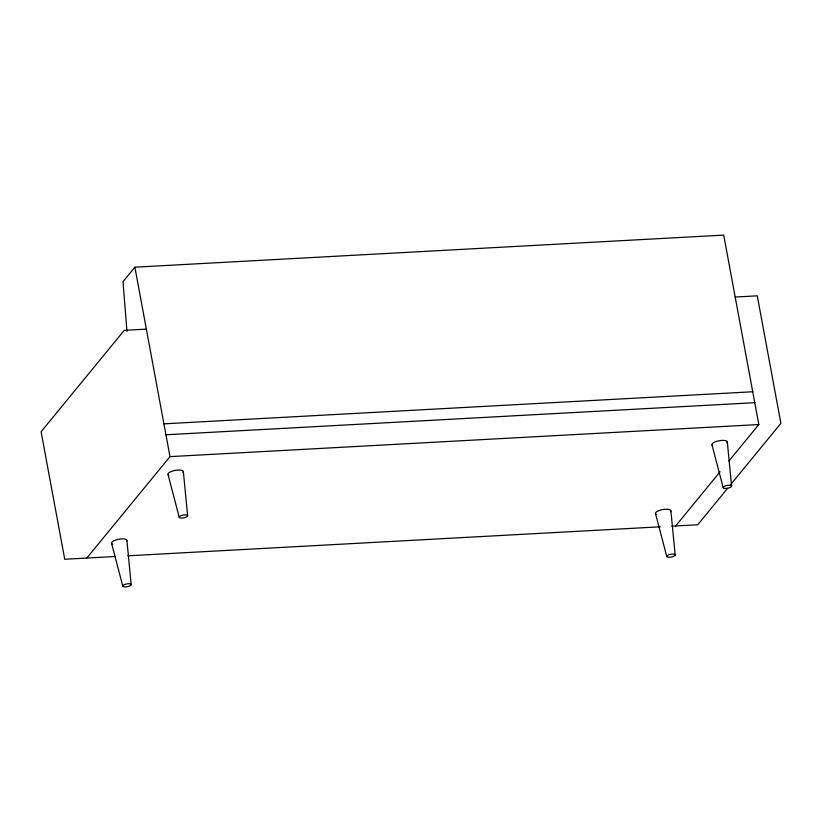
<?xml version="1.0" encoding="UTF-8"?>
<svg xmlns="http://www.w3.org/2000/svg" width="822" height="822" viewBox="0 0 822 822"><rect width="100%" height="100%" fill="white"/><g stroke="black" fill="none" stroke-linecap="round" stroke-linejoin="round"><path stroke-width="1.23" d="M728.939 460.967L758.819 424.542L723.709 235.102L134.88 267.191L123.002 281.679L126.948 331.328M86.813 558.056L169.99 456.631L758.819 424.542M675.643 525.957L720.051 471.807M727.604 488.319L697.724 524.755L671.8 526.172M730.83 484.384L780.9 423.34L757.268 295.828L735.187 297.03M146.357 329.129L124.276 330.331L41.1 431.745L64.733 559.258L114.977 556.515M163.917 423.844L752.747 391.755M165.941 434.776L754.771 402.677M127.78 555.816L660.282 526.799M712.058 445.092L723.237 487.826M655.607 513.914L666.796 556.648M168.089 474.736L179.278 517.47M111.648 543.558L122.827 586.292M134.88 267.191L169.99 456.631M727.336 442.154L731.611 486.223A4.295 1.418 -10.5 0 1 725.086 488.432A4.295 1.418 -10.5 0 1 725.456 485.874A4.295 1.418 -10.5 0 1 731.611 486.223M670.896 510.976L675.17 555.045A4.295 1.418 -10.5 0 1 668.635 557.254A4.295 1.418 -10.5 0 1 669.005 554.696A4.295 1.418 -10.5 0 1 675.17 555.045M183.378 471.807L187.642 515.867A4.295 1.418 -10.5 0 1 181.117 518.076A4.295 1.418 -10.5 0 1 181.487 515.528A4.295 1.418 -10.5 0 1 187.642 515.867M126.927 540.629L131.201 584.689A4.295 1.418 -10.5 0 1 124.677 586.898A4.295 1.418 -10.5 0 1 125.047 584.35A4.295 1.418 -10.5 0 1 131.201 584.689M168.767 475.27A7.85 2.6 -10.5 0 1 175.024 470.42A7.85 2.6 -10.5 0 1 183.008 472.537M112.326 544.092A7.85 2.6 -10.5 0 1 118.584 539.242A7.85 2.6 -10.5 0 1 126.567 541.359M712.736 445.627A7.85 2.6 -10.5 0 1 718.993 440.767A7.85 2.6 -10.5 0 1 726.977 442.894M656.285 514.449A7.85 2.6 -10.5 0 1 662.553 509.589A7.85 2.6 -10.5 0 1 670.536 511.716"/></g></svg>
